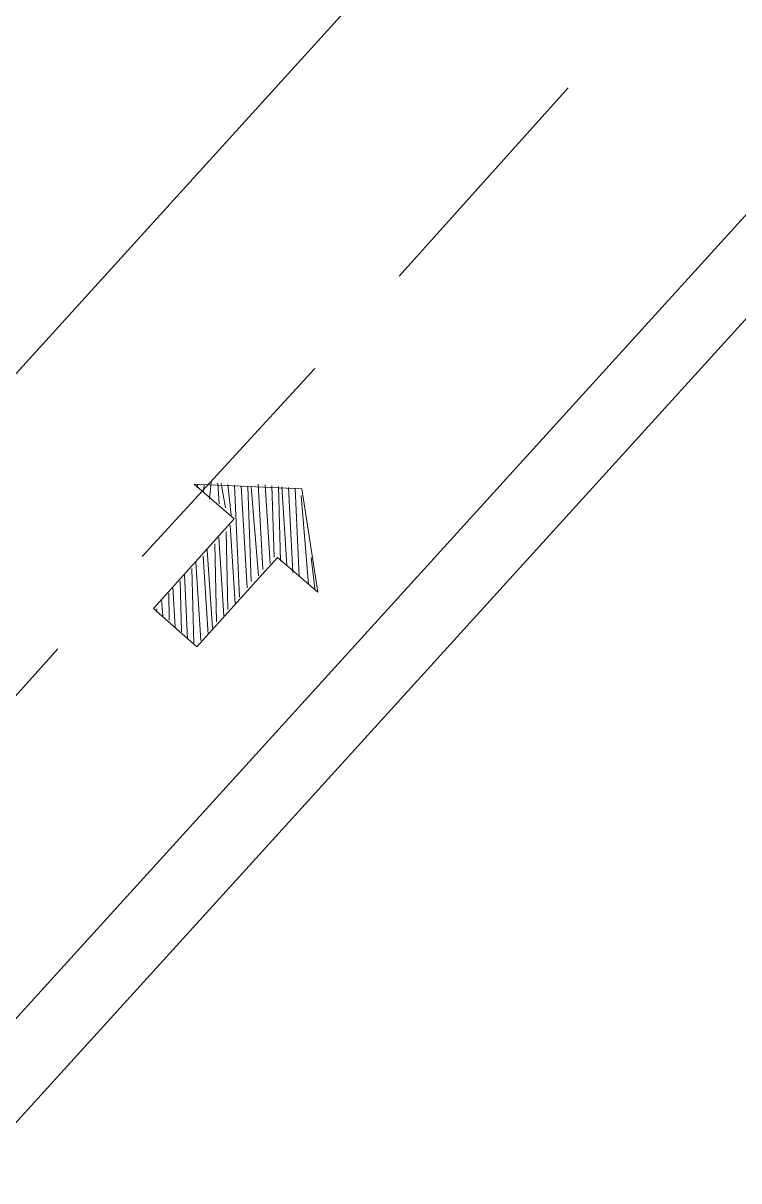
# Model space of a CAD drawing. Header units: metres. Extents: x -977055 to 805873, y -1033982 to 242021.
# Drawn here: x 2484.7 to 2496.01, y 704.03 to 722.32 of the extents above; entities that cross this region are included whole.
import ezdxf

# ---------------------------------------------------------------- set-up
doc = ezdxf.new("R2010")
doc.units = ezdxf.units.M
for name, color, linetype in [('PDF_acera', 7, 'Continuous'), ('PDF_linea de centro', 7, 'Continuous'), ('PDF_VIAS', 7, 'Continuous')]:
    doc.layers.add(name, color=color, linetype=linetype)

# ---------------------------------------------------------------- blocks, each defined once
blk = doc.blocks.new('CALLE')
at = {"layer": 'PDF_acera', "lineweight": 9}
for points in [[(-252.9576, -89.201952), (-307.105344, -49.702464), (-306.046944, -17.865792), (-307.317024, -16.51104), (-314.76816, -16.257024), (-401.895648, -17.950464), (-475.348608, -28.280448), (-505.661184, -25.18992), (-527.252544, -16.595712), (-544.694976, -0.169344), (-560.697984, 15.706656), (-555.067296, 23.07312), (-538.30224, 6.435072), (-522.299232, -8.67888), (-503.417376, -16.172352), (-483.942816, -18.162144), (-475.517952, -19.008864), (-402.61536, -8.763552), (-314.725824, -7.070112), (-69.8544, -15.410304), (-68.457312, -14.097888), (-67.94928, 1.100736)], [(-560.697984, 15.706656), (-561.248352, 15.02928), (-545.28768, -0.804384), (-527.633568, -17.400096), (-505.872864, -26.03664), (-485.212896, -28.15344), (-475.306272, -29.169504), (-474.58656, -29.084832), (-401.853312, -18.83952), (-314.76816, -17.14608), (-307.698048, -17.400096), (-306.936, -18.20448), (-308.036736, -50.760864), (-307.14768, -50.760864), (-253.465632, -89.921664)]]:
    blk.add_lwpolyline(points, dxfattribs=at)
blk.add_lwpolyline([(-139.031424, -91.826784), (-137.676672, -90.556704), (-136.618272, -59.439744), (-137.888352, -58.084992), (-293.684832, -52.750656), (-245.083104, -88.185888)], close=True, dxfattribs=at)
at = {"layer": 'PDF_linea de centro', "lineweight": 9}
for points in [[(-269.934336, -73.45296), (-267.35184, -75.315744)], [(-266.08176, -76.247136), (-263.499264, -78.152256)], [(-262.229184, -79.083648), (-259.646688, -80.946432)]]:
    blk.add_lwpolyline(points, dxfattribs=at)
at = {"layer": 'PDF_VIAS', "lineweight": 20}
blk.add_lwpolyline([(-265.108032, -76.797504), (-265.489056, -77.347872), (-266.7168, -76.458816), (-267.14016, -77.05152), (-265.912416, -77.940576), (-266.29344, -78.490944), (-265.02336, -78.152256)], close=True, dxfattribs=at)
at = {"layer": 'PDF_VIAS', "lineweight": 9}
for points in [[(-266.801472, -76.585824), (-266.589792, -76.543488)], [(-266.759136, -76.501152), (-266.7168, -76.501152)], [(-266.970816, -76.83984), (-266.335776, -76.755168)], [(-266.92848, -76.755168), (-266.420448, -76.670496)], [(-266.843808, -76.670496), (-266.50512, -76.62816)], [(-267.097824, -77.009184), (-266.166432, -76.882176)], [(-267.055488, -76.924512), (-266.251104, -76.797504)], [(-265.150368, -76.83984), (-265.108032, -76.83984)], [(-267.055488, -77.093856), (-266.08176, -76.924512)], [(-266.970816, -77.178528), (-265.997088, -77.009184)], [(-266.886144, -77.220864), (-265.912416, -77.05152)], [(-265.277376, -77.009184), (-265.065696, -77.009184)], [(-265.192704, -76.924512), (-265.108032, -76.924512)], [(-266.801472, -77.2632), (-265.827744, -77.136192)], [(-266.7168, -77.347872), (-265.743072, -77.178528)], [(-265.362048, -77.220864), (-265.065696, -77.136192)], [(-265.319712, -77.136192), (-265.065696, -77.093856)], [(-266.632128, -77.390208), (-265.6584, -77.2632)], [(-266.547456, -77.47488), (-265.573728, -77.305536)], [(-266.462784, -77.517216), (-265.065696, -77.305536)], [(-265.44672, -77.305536), (-265.065696, -77.220864)], [(-266.335776, -77.601888), (-265.065696, -77.390208)], [(-266.251104, -77.644224), (-265.065696, -77.47488)], [(-266.166432, -77.728896), (-265.065696, -77.517216)], [(-266.08176, -77.771232), (-265.02336, -77.601888)], [(-265.997088, -77.855904), (-265.02336, -77.68656)], [(-265.912416, -77.89824), (-265.02336, -77.771232)], [(-265.997088, -78.067584), (-265.02336, -77.89824)], [(-265.954752, -77.982912), (-265.02336, -77.855904)], [(-266.124096, -78.236928), (-265.02336, -78.067584)], [(-266.08176, -78.152256), (-265.02336, -77.982912)], [(-266.208768, -78.363936), (-265.108032, -78.152256)], [(-266.251104, -78.448608), (-265.87008, -78.363936)]]:
    blk.add_lwpolyline(points, dxfattribs=at)

msp = doc.modelspace()

# ---------------------------------------------------------------- block references
at = {"xscale": 1.255773352820658, "yscale": 1.255773352820658, "zscale": 1.255773352820658, "rotation": 83.85573648860341}
msp.add_blockref('CALLE', (2427.15058, 1056.36283, 1015.371), dxfattribs=at)

doc.saveas('drawing.dxf')
